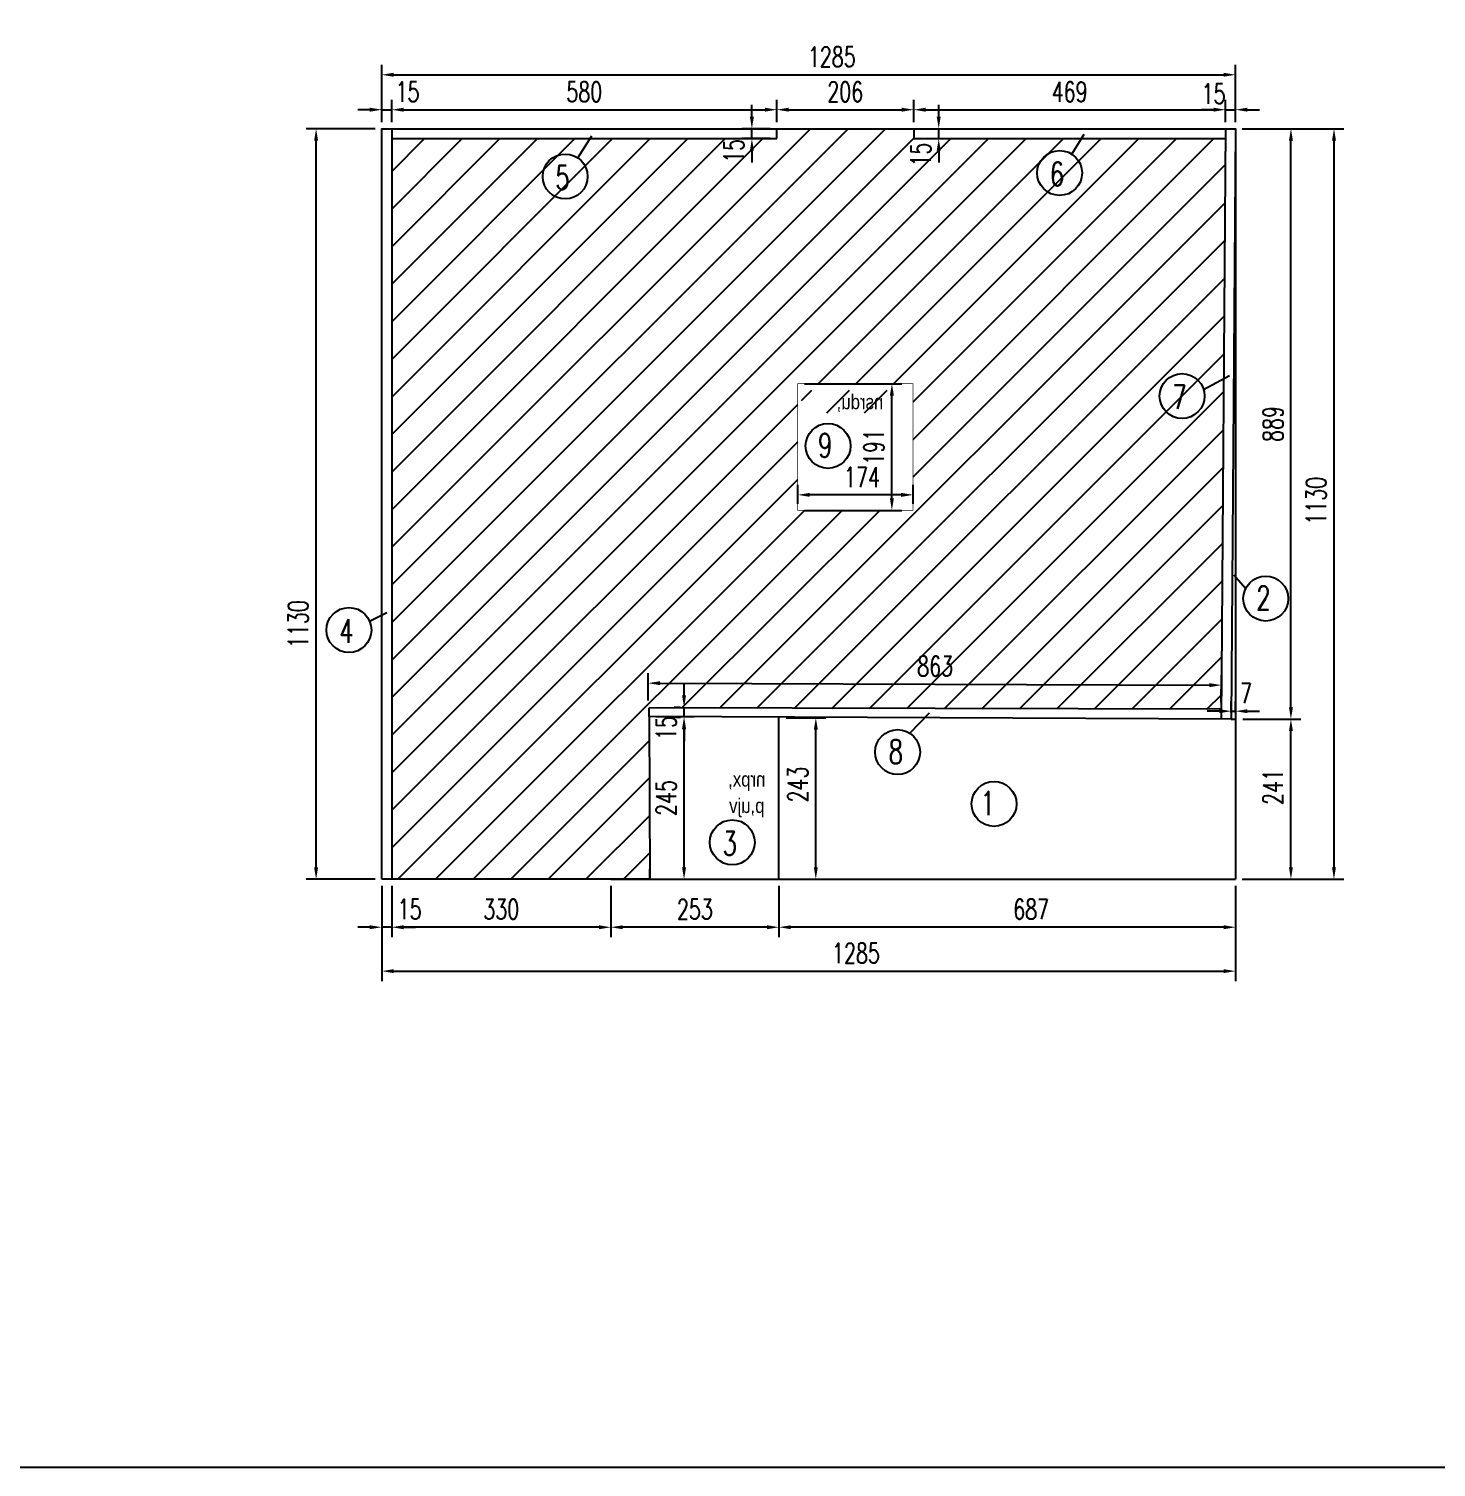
# Model space of a CAD drawing. Header units: millimetres. Extents: x -16827 to 578743, y -172057 to -159444.
# Drawn here: x -13246 to -11128, y -166481 to -164315 of the extents above; entities that cross this region are included whole.
import ezdxf
from ezdxf.enums import TextEntityAlignment as Align

# ---------------------------------------------------------------- set-up
doc = ezdxf.new("R2010")
doc.units = ezdxf.units.MM
doc.header["$LTSCALE"] = 50
doc.header["$MEASUREMENT"] = 0
doc.layers.get('0').update_dxf_attribs({"linetype": 'CONTINUOUS'})
doc.layers.get('DEFPOINTS').update_dxf_attribs({"linetype": 'CONTINUOUS'})
for name, color, linetype in [('$0$A-View 4', 8, 'CONTINUOUS'), ('A-Anno-Dim 100', 9, 'CONTINUOUS'), ('A-Anno-Text 100', 2, 'CONTINUOUS'), ('A-View 2', 2, 'CONTINUOUS'), ('CONT', 31, 'CONTINUOUS'), ('DIM', 53, 'CONTINUOUS'), ('Line', 7, 'CONTINUOUS')]:
    doc.layers.add(name, color=color, linetype=linetype)
doc.styles.add('Rom_Dim', font='ROMANS.shx', dxfattribs={"width": 0.7})
doc.styles.add('TECHNO_M', font='TECHNO_M.SHX')
doc.dimstyles.new('M250', dxfattribs={"dimtxt": 30, "dimasz": 18, "dimexe": 15, "dimexo": 10, "dimgap": 12, "dimtad": 1, "dimdec": 0, "dimrnd": 0.1, "dimdsep": 46, "dimtxsty": 'Rom_Dim', "dimblk2": 'OBLIQUE', "dimcen": 0, "dimdle": 5, "dimclrd": 256, "dimclre": 256, "dimclrt": 256, "dimadec": 0, "dimazin": 0, "dimtfac": 1, "dimtdec": 0, "dimtmove": 1, "dimatfit": 0, "dimfxl": 1, "dimtolj": 1, "dimlwd": -1, "dimlwe": -1, "dimarcsym": 0})

# ---------------------------------------------------------------- blocks, each defined once
blk = doc.blocks.new('*D132')
at = {"layer": 'A-Anno-Dim 100', "transparency": 16777216}
for p, q in [((-12724.8, -164465.2), (-12828.6, -164465.2)), ((-12813.6, -165577.2), (-12813.6, -164483.2)), ((-12724.8, -165595.2), (-12828.6, -165595.2))]:
    blk.add_line(p, q, dxfattribs=at)
for points in [[(-12816.6, -164483.2), (-12810.6, -164483.2), (-12813.6, -164465.2)], [(-12816.6, -165577.2), (-12810.6, -165577.2), (-12813.6, -165595.2)]]:
    blk.add_solid(points, dxfattribs=at)
at = {"layer": 'DEFPOINTS', "color": 0, "transparency": 16777216}
for p in [(-12813.6, -164465.2), (-12714.8, -164465.2), (-12714.8, -165595.2)]:
    blk.add_point(p, dxfattribs=at)
at = {"layer": 'A-Anno-Dim 100', "transparency": 16777216, "insert": (-12840.6, -165211.2), "char_height": 30, "attachment_point": 5, "rotation": 90, "style": 'Rom_Dim'}
blk.add_mtext('\\A1;1130', dxfattribs=at)
blk = doc.blocks.new('_OBLIQUE')
at = {"color": 0, "linetype": 'ByBlock'}
blk.add_line((-0.5, -0.5), (0.5, 0.5), dxfattribs=at)
blk = doc.blocks.new('*D133')
at = {"layer": 'A-Anno-Dim 100', "transparency": 16777216}
for p, q in [((-12714.8, -164455.2), (-12714.8, -164369)), ((-12696.8, -164384), (-11447.8, -164384)), ((-11429.8, -164455.2), (-11429.8, -164369))]:
    blk.add_line(p, q, dxfattribs=at)
for points in [[(-12696.8, -164381), (-12696.8, -164387), (-12714.8, -164384)], [(-11447.8, -164381), (-11447.8, -164387), (-11429.8, -164384)]]:
    blk.add_solid(points, dxfattribs=at)
at = {"layer": 'DEFPOINTS', "color": 0, "transparency": 16777216}
for p in [(-11429.8, -164384), (-12714.8, -164465.2), (-11429.8, -164465.2)]:
    blk.add_point(p, dxfattribs=at)
at = {"layer": 'A-Anno-Dim 100', "transparency": 16777216, "insert": (-12037.5, -164357), "char_height": 30, "attachment_point": 5, "style": 'Rom_Dim'}
blk.add_mtext('\\A1;1285', dxfattribs=at)
blk = doc.blocks.new('*D134')
at = {"layer": 'A-Anno-Dim 100', "transparency": 16777216}
for p, q in [((-12699.8, -164455.2), (-12699.8, -164421.6)), ((-12120.2, -164455.2), (-12120.2, -164421.6)), ((-12681.8, -164436.6), (-12138.2, -164436.6))]:
    blk.add_line(p, q, dxfattribs=at)
for points in [[(-12681.8, -164433.6), (-12681.8, -164439.6), (-12699.8, -164436.6)], [(-12138.2, -164433.6), (-12138.2, -164439.6), (-12120.2, -164436.6)]]:
    blk.add_solid(points, dxfattribs=at)
at = {"layer": 'DEFPOINTS', "color": 0, "transparency": 16777216}
for p in [(-12120.2, -164436.6), (-12699.8, -164465.2), (-12120.2, -164465.2)]:
    blk.add_point(p, dxfattribs=at)
at = {"layer": 'A-Anno-Dim 100', "transparency": 16777216, "insert": (-12410, -164409.6), "char_height": 30, "attachment_point": 5, "style": 'Rom_Dim'}
blk.add_mtext('\\A1;580', dxfattribs=at)
blk = doc.blocks.new('*D135')
at = {"layer": 'A-Anno-Dim 100', "transparency": 16777216}
for p, q in [((-12120.2, -164455.2), (-12120.2, -164421.6)), ((-11914.2, -164455.2), (-11914.2, -164421.6)), ((-12102.2, -164436.6), (-11932.2, -164436.6))]:
    blk.add_line(p, q, dxfattribs=at)
for points in [[(-12102.2, -164433.6), (-12102.2, -164439.6), (-12120.2, -164436.6)], [(-11932.2, -164433.6), (-11932.2, -164439.6), (-11914.2, -164436.6)]]:
    blk.add_solid(points, dxfattribs=at)
at = {"layer": 'DEFPOINTS', "color": 0, "transparency": 16777216}
for p in [(-11914.2, -164436.6), (-12120.2, -164465.2), (-11914.2, -164465.2)]:
    blk.add_point(p, dxfattribs=at)
at = {"layer": 'A-Anno-Dim 100', "transparency": 16777216, "insert": (-12017.2, -164409.6), "char_height": 30, "attachment_point": 5, "style": 'Rom_Dim'}
blk.add_mtext('\\A1;206', dxfattribs=at)
blk = doc.blocks.new('*D136')
at = {"layer": 'A-Anno-Dim 100', "transparency": 16777216}
for p, q in [((-11914.2, -164455.2), (-11914.2, -164421.6)), ((-11444.8, -164455.2), (-11444.8, -164421.6)), ((-11896.2, -164436.6), (-11462.8, -164436.6))]:
    blk.add_line(p, q, dxfattribs=at)
for points in [[(-11896.2, -164433.6), (-11896.2, -164439.6), (-11914.2, -164436.6)], [(-11462.8, -164433.6), (-11462.8, -164439.6), (-11444.8, -164436.6)]]:
    blk.add_solid(points, dxfattribs=at)
at = {"layer": 'DEFPOINTS', "color": 0, "transparency": 16777216}
for p in [(-11444.8, -164436.6), (-11914.2, -164465.2), (-11444.8, -164465.2)]:
    blk.add_point(p, dxfattribs=at)
at = {"layer": 'A-Anno-Dim 100', "transparency": 16777216, "insert": (-11679.5, -164409.6), "char_height": 30, "attachment_point": 5, "style": 'Rom_Dim'}
blk.add_mtext('\\A1;469', dxfattribs=at)
blk = doc.blocks.new('*D137')
at = {"layer": 'A-Anno-Dim 100', "transparency": 16777216}
for p, q in [((-11444.8, -164455.2), (-11444.8, -164421.6)), ((-11429.8, -164455.2), (-11429.8, -164421.6)), ((-11462.8, -164436.6), (-11480.8, -164436.6)), ((-11444.8, -164436.6), (-11429.8, -164436.6)), ((-11411.8, -164436.6), (-11393.8, -164436.6))]:
    blk.add_line(p, q, dxfattribs=at)
for points in [[(-11462.8, -164433.6), (-11462.8, -164439.6), (-11444.8, -164436.6)], [(-11411.8, -164433.6), (-11411.8, -164439.6), (-11429.8, -164436.6)]]:
    blk.add_solid(points, dxfattribs=at)
at = {"layer": 'DEFPOINTS', "color": 0, "transparency": 16777216}
for p in [(-11429.8, -164436.6), (-11444.8, -164465.2), (-11429.8, -164465.2)]:
    blk.add_point(p, dxfattribs=at)
at = {"layer": 'A-Anno-Dim 100', "transparency": 16777216, "insert": (-11462.8, -164412.6), "char_height": 30, "attachment_point": 5, "style": 'Rom_Dim'}
blk.add_mtext('\\A1;15', dxfattribs=at)
blk = doc.blocks.new('*D138')
at = {"layer": 'A-Anno-Dim 100', "transparency": 16777216}
for p, q in [((-11876.5, -164447.2), (-11876.5, -164429.2)), ((-11904.2, -164465.2), (-11861.5, -164465.2)), ((-11876.5, -164480.2), (-11876.5, -164465.2)), ((-11904.2, -164480.2), (-11861.5, -164480.2)), ((-11876.5, -164498.2), (-11876.5, -164516.2))]:
    blk.add_line(p, q, dxfattribs=at)
for points in [[(-11879.5, -164447.2), (-11873.5, -164447.2), (-11876.5, -164465.2)], [(-11879.5, -164498.2), (-11873.5, -164498.2), (-11876.5, -164480.2)]]:
    blk.add_solid(points, dxfattribs=at)
at = {"layer": 'DEFPOINTS', "color": 0, "transparency": 16777216}
for p in [(-11914.2, -164465.2), (-11876.5, -164465.2), (-11914.2, -164480.2)]:
    blk.add_point(p, dxfattribs=at)
at = {"layer": 'A-Anno-Dim 100', "transparency": 16777216, "insert": (-11903.5, -164504.2), "char_height": 30, "attachment_point": 5, "rotation": 90, "style": 'Rom_Dim'}
blk.add_mtext('\\A1;15', dxfattribs=at)
blk = doc.blocks.new('*D139')
at = {"layer": 'A-Anno-Dim 100', "transparency": 16777216}
for p, q in [((-12157.7, -164447.2), (-12157.7, -164429.2)), ((-12130.2, -164465.2), (-12172.7, -164465.2)), ((-12157.7, -164480.2), (-12157.7, -164465.2)), ((-12130.2, -164480.2), (-12172.7, -164480.2)), ((-12157.7, -164498.2), (-12157.7, -164516.2))]:
    blk.add_line(p, q, dxfattribs=at)
for points in [[(-12160.7, -164447.2), (-12154.7, -164447.2), (-12157.7, -164465.2)], [(-12160.7, -164498.2), (-12154.7, -164498.2), (-12157.7, -164480.2)]]:
    blk.add_solid(points, dxfattribs=at)
at = {"layer": 'DEFPOINTS', "color": 0, "transparency": 16777216}
for p in [(-12157.7, -164465.2), (-12120.2, -164465.2), (-12120.2, -164480.2)]:
    blk.add_point(p, dxfattribs=at)
at = {"layer": 'A-Anno-Dim 100', "transparency": 16777216, "insert": (-12184.7, -164498.7), "char_height": 30, "attachment_point": 5, "rotation": 90, "style": 'Rom_Dim'}
blk.add_mtext('\\A1;15', dxfattribs=at)
blk = doc.blocks.new('*D140')
at = {"layer": 'A-Anno-Dim 100', "transparency": 16777216}
for p, q in [((-12314, -165326.3), (-12313.8, -165285)), ((-11451.2, -165329.3), (-11451.1, -165288)), ((-12295.9, -165300.1), (-11469.1, -165303))]:
    blk.add_line(p, q, dxfattribs=at)
for points in [[(-12295.9, -165297.1), (-12295.9, -165303.1), (-12313.9, -165300)], [(-11469.1, -165300), (-11469.1, -165306), (-11451.1, -165303)]]:
    blk.add_solid(points, dxfattribs=at)
at = {"layer": 'DEFPOINTS', "color": 0, "transparency": 16777216}
for p in [(-11451.1, -165303), (-12314, -165336.3), (-11451.2, -165339.3)]:
    blk.add_point(p, dxfattribs=at)
at = {"layer": 'A-Anno-Dim 100', "transparency": 16777216, "insert": (-11881.9, -165274.5), "char_height": 30, "attachment_point": 5, "rotation": 359.8018, "style": 'Rom_Dim'}
blk.add_mtext('\\A1;863', dxfattribs=at)
blk = doc.blocks.new('*D141')
at = {"layer": 'A-Anno-Dim 100', "transparency": 16777216}
for p, q in [((-12259.8, -165318.5), (-12259.8, -165300.5)), ((-12265.4, -165336.5), (-12274.8, -165336.5)), ((-12259.8, -165351.5), (-12259.8, -165336.5)), ((-12265.4, -165351.5), (-12274.8, -165351.5)), ((-12259.8, -165369.5), (-12259.8, -165387.5))]:
    blk.add_line(p, q, dxfattribs=at)
for points in [[(-12262.8, -165318.5), (-12256.8, -165318.5), (-12259.8, -165336.5)], [(-12262.8, -165369.5), (-12256.8, -165369.5), (-12259.8, -165351.5)]]:
    blk.add_solid(points, dxfattribs=at)
at = {"layer": 'DEFPOINTS', "color": 0, "transparency": 16777216}
for p in [(-12259.8, -165336.5), (-12255.4, -165336.5), (-12255.4, -165351.5)]:
    blk.add_point(p, dxfattribs=at)
at = {"layer": 'A-Anno-Dim 100', "transparency": 16777216, "insert": (-12286.8, -165367.6), "char_height": 30, "attachment_point": 5, "rotation": 90, "style": 'Rom_Dim'}
blk.add_mtext('\\A1;15', dxfattribs=at)
blk = doc.blocks.new('*D142')
at = {"layer": 'A-Anno-Dim 100', "transparency": 16777216}
for p, q in [((-12106.2, -165352), (-12046.5, -165352)), ((-12061.5, -165577.2), (-12061.5, -165370)), ((-12107.1, -165595.2), (-12046.5, -165595.2))]:
    blk.add_line(p, q, dxfattribs=at)
for points in [[(-12064.5, -165370), (-12058.5, -165370), (-12061.5, -165352)], [(-12064.5, -165577.2), (-12058.5, -165577.2), (-12061.5, -165595.2)]]:
    blk.add_solid(points, dxfattribs=at)
at = {"layer": 'DEFPOINTS', "color": 0, "transparency": 16777216}
for p in [(-12116.2, -165352), (-12061.5, -165352), (-12117.1, -165595.2)]:
    blk.add_point(p, dxfattribs=at)
at = {"layer": 'A-Anno-Dim 100', "transparency": 16777216, "insert": (-12088.5, -165452.6), "char_height": 30, "attachment_point": 5, "rotation": 90, "style": 'Rom_Dim'}
blk.add_mtext('\\A1;243', dxfattribs=at)
blk = doc.blocks.new('*D143')
at = {"layer": 'A-Anno-Dim 100', "transparency": 16777216}
for p, q in [((-11418.9, -165354.3), (-11331.4, -165354.3)), ((-11346.4, -165577.2), (-11346.4, -165372.3)), ((-11419.8, -165595.2), (-11331.4, -165595.2))]:
    blk.add_line(p, q, dxfattribs=at)
for points in [[(-11349.4, -165372.3), (-11343.4, -165372.3), (-11346.4, -165354.3)], [(-11349.4, -165577.2), (-11343.4, -165577.2), (-11346.4, -165595.2)]]:
    blk.add_solid(points, dxfattribs=at)
at = {"layer": 'DEFPOINTS', "color": 0, "transparency": 16777216}
for p in [(-11428.9, -165354.3), (-11346.4, -165354.3), (-11429.8, -165595.2)]:
    blk.add_point(p, dxfattribs=at)
at = {"layer": 'A-Anno-Dim 100', "transparency": 16777216, "insert": (-11373.4, -165456.4), "char_height": 30, "attachment_point": 5, "rotation": 90, "style": 'Rom_Dim'}
blk.add_mtext('\\A1;241', dxfattribs=at)
blk = doc.blocks.new('*D144')
at = {"layer": 'A-Anno-Dim 100', "transparency": 16777216}
for p, q in [((-11419.8, -164465.2), (-11331.4, -164465.2)), ((-11346.4, -165336.3), (-11346.4, -164483.2)), ((-11418.9, -165354.3), (-11331.4, -165354.3))]:
    blk.add_line(p, q, dxfattribs=at)
for points in [[(-11349.4, -164483.2), (-11343.4, -164483.2), (-11346.4, -164465.2)], [(-11349.4, -165336.3), (-11343.4, -165336.3), (-11346.4, -165354.3)]]:
    blk.add_solid(points, dxfattribs=at)
at = {"layer": 'DEFPOINTS', "color": 0, "transparency": 16777216}
for p in [(-11429.8, -164465.2), (-11346.4, -164465.2), (-11428.9, -165354.3)]:
    blk.add_point(p, dxfattribs=at)
at = {"layer": 'A-Anno-Dim 100', "transparency": 16777216, "insert": (-11373.4, -164909.8), "char_height": 30, "attachment_point": 5, "rotation": 90, "style": 'Rom_Dim'}
blk.add_mtext('\\A1;889', dxfattribs=at)
blk = doc.blocks.new('*D145')
at = {"layer": 'A-Anno-Dim 100', "transparency": 16777216}
for p, q in [((-11365.6, -164465.2), (-11266.6, -164465.2)), ((-11281.6, -164483.2), (-11281.6, -165577.2)), ((-11365.6, -165595.2), (-11266.6, -165595.2))]:
    blk.add_line(p, q, dxfattribs=at)
for points in [[(-11284.6, -164483.2), (-11278.6, -164483.2), (-11281.6, -164465.2)], [(-11284.6, -165577.2), (-11278.6, -165577.2), (-11281.6, -165595.2)]]:
    blk.add_solid(points, dxfattribs=at)
at = {"layer": 'DEFPOINTS', "color": 0, "transparency": 16777216}
for p in [(-11375.6, -164465.2), (-11375.6, -165595.2), (-11281.6, -165595.2)]:
    blk.add_point(p, dxfattribs=at)
at = {"layer": 'A-Anno-Dim 100', "transparency": 16777216, "insert": (-11308.6, -165025.4), "char_height": 30, "attachment_point": 5, "rotation": 90, "style": 'Rom_Dim'}
blk.add_mtext('\\A1;1130', dxfattribs=at)
blk = doc.blocks.new('*D146')
at = {"layer": 'A-Anno-Dim 100', "transparency": 16777216}
for p, q in [((-12117.1, -165605.3), (-12117.1, -165682.5)), ((-11429.8, -165605.2), (-11429.8, -165682.5)), ((-11447.8, -165667.5), (-12099.1, -165667.5))]:
    blk.add_line(p, q, dxfattribs=at)
for points in [[(-12099.1, -165664.5), (-12099.1, -165670.5), (-12117.1, -165667.5)], [(-11447.8, -165664.5), (-11447.8, -165670.5), (-11429.8, -165667.5)]]:
    blk.add_solid(points, dxfattribs=at)
at = {"layer": 'DEFPOINTS', "color": 0, "transparency": 16777216}
for p in [(-12117.1, -165595.3), (-11429.8, -165595.2), (-12117.1, -165667.5)]:
    blk.add_point(p, dxfattribs=at)
at = {"layer": 'A-Anno-Dim 100', "transparency": 16777216, "insert": (-11737.4, -165640.5), "char_height": 30, "attachment_point": 5, "style": 'Rom_Dim'}
blk.add_mtext('\\A1;687', dxfattribs=at)
blk = doc.blocks.new('*D147')
at = {"layer": 'A-Anno-Dim 100', "transparency": 16777216}
for p, q in [((-12370, -165605.2), (-12370, -165682.5)), ((-12117.1, -165605.3), (-12117.1, -165682.5)), ((-12135.1, -165667.5), (-12352, -165667.5))]:
    blk.add_line(p, q, dxfattribs=at)
for points in [[(-12352, -165664.5), (-12352, -165670.5), (-12370, -165667.5)], [(-12135.1, -165664.5), (-12135.1, -165670.5), (-12117.1, -165667.5)]]:
    blk.add_solid(points, dxfattribs=at)
at = {"layer": 'DEFPOINTS', "color": 0, "transparency": 16777216}
for p in [(-12370, -165595.2), (-12117.1, -165595.3), (-12370, -165667.5)]:
    blk.add_point(p, dxfattribs=at)
at = {"layer": 'A-Anno-Dim 100', "transparency": 16777216, "insert": (-12243.5, -165640.5), "char_height": 30, "attachment_point": 5, "style": 'Rom_Dim'}
blk.add_mtext('\\A1;253', dxfattribs=at)
blk = doc.blocks.new('*D148')
at = {"layer": 'A-Anno-Dim 100', "transparency": 16777216}
for p, q in [((-12699.8, -165605.2), (-12699.8, -165682.5)), ((-12370, -165605.2), (-12370, -165682.5)), ((-12388, -165667.5), (-12681.8, -165667.5))]:
    blk.add_line(p, q, dxfattribs=at)
for points in [[(-12681.8, -165664.5), (-12681.8, -165670.5), (-12699.8, -165667.5)], [(-12388, -165664.5), (-12388, -165670.5), (-12370, -165667.5)]]:
    blk.add_solid(points, dxfattribs=at)
at = {"layer": 'DEFPOINTS', "color": 0, "transparency": 16777216}
for p in [(-12699.8, -165595.2), (-12370, -165595.2), (-12699.8, -165667.5)]:
    blk.add_point(p, dxfattribs=at)
at = {"layer": 'A-Anno-Dim 100', "transparency": 16777216, "insert": (-12534.9, -165640.5), "char_height": 30, "attachment_point": 5, "style": 'Rom_Dim'}
blk.add_mtext('\\A1;330', dxfattribs=at)
blk = doc.blocks.new('*D149')
at = {"layer": 'A-Anno-Dim 100', "transparency": 16777216}
for p, q in [((-12714.8, -165605.2), (-12714.8, -165682.5)), ((-12699.8, -165605.2), (-12699.8, -165682.5)), ((-12732.8, -165667.5), (-12750.8, -165667.5)), ((-12699.8, -165667.5), (-12714.8, -165667.5)), ((-12681.8, -165667.5), (-12663.8, -165667.5))]:
    blk.add_line(p, q, dxfattribs=at)
for points in [[(-12732.8, -165664.5), (-12732.8, -165670.5), (-12714.8, -165667.5)], [(-12681.8, -165664.5), (-12681.8, -165670.5), (-12699.8, -165667.5)]]:
    blk.add_solid(points, dxfattribs=at)
at = {"layer": 'DEFPOINTS', "color": 0, "transparency": 16777216}
for p in [(-12714.8, -165595.2), (-12699.8, -165595.2), (-12714.8, -165667.5)]:
    blk.add_point(p, dxfattribs=at)
at = {"layer": 'A-Anno-Dim 100', "transparency": 16777216, "insert": (-12672.8, -165640.5), "char_height": 30, "attachment_point": 5, "style": 'Rom_Dim'}
blk.add_mtext('\\A1;15', dxfattribs=at)
blk = doc.blocks.new('*D150')
at = {"layer": 'A-Anno-Dim 100', "transparency": 16777216}
for p, q in [((-12714.8, -165633.6), (-12714.8, -165748.6)), ((-11429.8, -165653.8), (-11429.8, -165748.6)), ((-12696.8, -165733.6), (-11447.8, -165733.6))]:
    blk.add_line(p, q, dxfattribs=at)
for points in [[(-12696.8, -165730.6), (-12696.8, -165736.6), (-12714.8, -165733.6)], [(-11447.8, -165730.6), (-11447.8, -165736.6), (-11429.8, -165733.6)]]:
    blk.add_solid(points, dxfattribs=at)
at = {"layer": 'DEFPOINTS', "color": 0, "transparency": 16777216}
for p in [(-12714.8, -165623.6), (-11429.8, -165643.8), (-11429.8, -165733.6)]:
    blk.add_point(p, dxfattribs=at)
at = {"layer": 'A-Anno-Dim 100', "transparency": 16777216, "insert": (-12001.1, -165706.6), "char_height": 30, "attachment_point": 5, "style": 'Rom_Dim'}
blk.add_mtext('\\A1;1285', dxfattribs=at)
blk = doc.blocks.new('*D151')
at = {"layer": 'A-Anno-Dim 100', "transparency": 16777216}
for p, q in [((-12302.2, -165350.4), (-12244.8, -165350.4)), ((-12259.8, -165577.2), (-12259.8, -165368.4)), ((-12301.1, -165595.2), (-12244.8, -165595.2))]:
    blk.add_line(p, q, dxfattribs=at)
for points in [[(-12262.8, -165368.4), (-12256.8, -165368.4), (-12259.8, -165350.4)], [(-12262.8, -165577.2), (-12256.8, -165577.2), (-12259.8, -165595.2)]]:
    blk.add_solid(points, dxfattribs=at)
at = {"layer": 'DEFPOINTS', "color": 0, "transparency": 16777216}
for p in [(-12312.2, -165350.4), (-12259.8, -165350.4), (-12311.1, -165595.2)]:
    blk.add_point(p, dxfattribs=at)
at = {"layer": 'A-Anno-Dim 100', "transparency": 16777216, "insert": (-12286.8, -165472.8), "char_height": 30, "attachment_point": 5, "rotation": 90, "style": 'Rom_Dim'}
blk.add_mtext('\\A1;245', dxfattribs=at)
blk = doc.blocks.new('*D152')
at = {"layer": 'A-Anno-Dim 100', "transparency": 16777216}
for p, q in [((-11436.3, -165344.3), (-11436.3, -165327.2)), ((-11429.8, -165344.3), (-11429.8, -165327.2)), ((-11454.3, -165342.2), (-11472.3, -165342.2)), ((-11436.3, -165342.2), (-11429.8, -165342.2)), ((-11411.8, -165342.2), (-11393.8, -165342.2))]:
    blk.add_line(p, q, dxfattribs=at)
for points in [[(-11454.3, -165339.2), (-11454.3, -165345.2), (-11436.3, -165342.2)], [(-11411.8, -165339.2), (-11411.8, -165345.2), (-11429.8, -165342.2)]]:
    blk.add_solid(points, dxfattribs=at)
at = {"layer": 'DEFPOINTS', "color": 0, "transparency": 16777216}
for p in [(-11436.3, -165354.3), (-11429.8, -165342.2), (-11429.8, -165354.3)]:
    blk.add_point(p, dxfattribs=at)
at = {"layer": 'A-Anno-Dim 100', "transparency": 16777216, "insert": (-11414, -165315.2), "char_height": 30, "attachment_point": 5, "style": 'Rom_Dim'}
blk.add_mtext('\\A1;7', dxfattribs=at)
blk = doc.blocks.new('*D226')
at = {"layer": 'A-Anno-Dim 100', "transparency": 16777216}
for p, q in [((-12714.8, -164455.2), (-12714.8, -164421.6)), ((-12699.8, -164455.2), (-12699.8, -164421.6)), ((-12732.8, -164436.6), (-12750.8, -164436.6)), ((-12714.8, -164436.6), (-12699.8, -164436.6)), ((-12681.8, -164436.6), (-12663.8, -164436.6))]:
    blk.add_line(p, q, dxfattribs=at)
for points in [[(-12732.8, -164433.6), (-12732.8, -164439.6), (-12714.8, -164436.6)], [(-12681.8, -164433.6), (-12681.8, -164439.6), (-12699.8, -164436.6)]]:
    blk.add_solid(points, dxfattribs=at)
at = {"layer": 'DEFPOINTS', "color": 0, "transparency": 16777216}
for p in [(-12699.8, -164436.6), (-12714.8, -164465.2), (-12699.8, -164465.2)]:
    blk.add_point(p, dxfattribs=at)
at = {"layer": 'A-Anno-Dim 100', "transparency": 16777216, "insert": (-12676, -164409.6), "char_height": 30, "attachment_point": 5, "style": 'Rom_Dim'}
blk.add_mtext('\\A1;15', dxfattribs=at)
blk = doc.blocks.new('*D228')
at = {"layer": 'A-Anno-Dim 100', "transparency": 16777216}
for p, q in [((-12078.7, -164849.1), (-11932, -164849.1)), ((-11947, -165021.9), (-11947, -164867.1)), ((-12078.7, -165039.9), (-11932, -165039.9))]:
    blk.add_line(p, q, dxfattribs=at)
for points in [[(-11950, -164867.1), (-11944, -164867.1), (-11947, -164849.1)], [(-11950, -165021.9), (-11944, -165021.9), (-11947, -165039.9)]]:
    blk.add_solid(points, dxfattribs=at)
at = {"layer": 'DEFPOINTS', "color": 0, "transparency": 16777216}
for p in [(-12088.7, -164849.1), (-11947, -164849.1), (-12088.7, -165039.9)]:
    blk.add_point(p, dxfattribs=at)
at = {"layer": 'A-Anno-Dim 100', "transparency": 16777216, "insert": (-11974, -164944.5), "char_height": 30, "attachment_point": 5, "rotation": 90, "style": 'Rom_Dim'}
blk.add_mtext('\\A1;191', dxfattribs=at)
blk = doc.blocks.new('*D229')
at = {"layer": 'A-Anno-Dim 100', "transparency": 16777216}
for p, q in [((-12088.7, -165029.9), (-12088.7, -165001.5)), ((-11915.1, -165029.8), (-11915.1, -165001.5)), ((-11933.1, -165016.5), (-12070.7, -165016.5))]:
    blk.add_line(p, q, dxfattribs=at)
for points in [[(-12070.7, -165013.5), (-12070.7, -165019.5), (-12088.7, -165016.5)], [(-11933.1, -165013.5), (-11933.1, -165019.5), (-11915.1, -165016.5)]]:
    blk.add_solid(points, dxfattribs=at)
at = {"layer": 'DEFPOINTS', "color": 0, "transparency": 16777216}
for p in [(-12088.7, -165016.5), (-12088.7, -165039.9), (-11915.1, -165039.8)]:
    blk.add_point(p, dxfattribs=at)
at = {"layer": 'A-Anno-Dim 100', "transparency": 16777216, "insert": (-11992, -164990), "char_height": 30, "attachment_point": 5, "style": 'Rom_Dim'}
blk.add_mtext('\\A1;174', dxfattribs=at)

msp = doc.modelspace()

# ---------------------------------------------------------------- hatches: boundary and pattern name
at = {"layer": '$0$A-View 4'}
h = msp.add_hatch(dxfattribs=at)
h.set_pattern_fill('_USER', color=256, scale=40, angle=45, style=0, pattern_type=0)
h.set_pattern_definition([(45, (0, 0), (-28.284271, 28.284271), [])])
h.paths.add_polyline_path([(-11444.9, -164480.2), (-11914.2, -164480.2), (-11914.2, -164465.2), (-12120.2, -164465.2), (-12120.2, -164480.2), (-12699.8, -164480.2), (-12699.8, -165595.2), (-12311.1, -165595.2), (-12311.1, -165580.2), (-12312.2, -165350.2), (-12312.3, -165337.3), (-11451.2, -165339.3)])
h.paths.add_polyline_path([(-11915.1, -164848.9), (-11915.1, -164944.3), (-11915.1, -165039.8), (-12088.7, -165039.9), (-12088.7, -164849.1)], flags=16)
h.paths.add_polyline_path([(-11953.6, -164893.2), (-12083, -164893.2), (-12083, -164859.1), (-11953.6, -164859.1)], flags=0)

# ---------------------------------------------------------------- linework, layer by layer
at = {"layer": 'A-Anno-Text 100'}
for p, q in [((-12419.9, -164509), (-12398.7, -164475.8)), ((-11676.2, -164503.6), (-11657.4, -164473.2)), ((-11477.9, -164857.7), (-11438.8, -164836.9)), ((-11414.6, -165157.6), (-11432.5, -165137.2)), ((-12733, -165206.9), (-12707.1, -165193.4)), ((-11920.2, -165375.3), (-11890.4, -165344.5))]:
    msp.add_line(p, q, dxfattribs=at)
for centre in [(-12438.7, -164537.1), (-11694.5, -164531.9), (-11510.2, -164867.7), (-12043.1, -164942.9), (-11384.3, -165172.7), (-12764.2, -165220), (-11938.4, -165403.8), (-11793.3, -165481.8), (-12187.2, -165539.7)]:
    msp.add_circle(centre, 33.8, dxfattribs=at)
at = {"layer": 'A-View 2'}
msp.add_lwpolyline([(-12714.8, -165595.2), (-12714.6, -165067.2), (-12714.6, -165055.7), (-12714.8, -164465.2), (-11429.8, -164465.2), (-11436.3, -165354.3), (-12312.2, -165350.2), (-12311.1, -165595.2)], close=True, dxfattribs=at)
at = {"layer": 'A-View 2', "const_width": 1}
msp.add_lwpolyline([(-11915.1, -165039.8), (-11915.1, -164944.3), (-11915.1, -164848.9), (-12088.7, -164849.1), (-12088.7, -164944.5), (-12088.7, -165040)], close=True, dxfattribs=at)
at = {"layer": 'A-View 2'}
msp.add_lwpolyline([(-12370, -165595.2), (-12117.1, -165595.2), (-12117.1, -165566.1), (-12117.1, -165352.1)], dxfattribs=at)
at = {"layer": 'DIM'}
msp.add_lwpolyline([(-16464.7, -166480.6), (-8922, -166480.6), (-8922, -159443.8), (-16464.7, -159443.8)], close=True, dxfattribs=at)
at = {"layer": 'Line'}
for p, q in [((-12699.8, -164465.2), (-12699.8, -165595.2)), ((-12120.2, -164480.2), (-12120.2, -164465.2)), ((-11914.2, -164465), (-11914.2, -164480.2)), ((-11444.8, -164465.1), (-11451.3, -165354.3)), ((-11429.8, -164465.2), (-11429.8, -165595.2)), ((-12699.8, -164480.2), (-12120.2, -164480.2)), ((-11914.2, -164480.2), (-11444.9, -164480.2)), ((-11451.2, -165339.3), (-12312.3, -165337.3)), ((-12312.2, -165350.2), (-12312.3, -165337.3)), ((-11436.3, -165354.3), (-11429.8, -165354.3)), ((-12714.8, -165595.2), (-12714.8, -165580.2)), ((-12311.1, -165595.2), (-12311.1, -165580.2)), ((-12117.1, -165595.2), (-11429.8, -165595.2))]:
    msp.add_line(p, q, dxfattribs=at)

# ---------------------------------------------------------------- texts
at = {"layer": 'A-Anno-Text 100', "style": 'Rom_Dim', "width": 0.7}
for s, p in [('5', (-12431.8, -164556.6)), ('6', (-11687.7, -164551.4)), ('7', (-11503.3, -164887.2)), ('9', (-12036.7, -164960)), ('2', (-11377, -165189.8)), ('4', (-12757.3, -165239.5)), ('8', (-11930.4, -165421.1)), ('1', (-11792.1, -165498.9)), ('3', (-12180.3, -165559.2))]:
    msp.add_text(s, height=35.9, dxfattribs=at).set_placement(p, align=Align.RIGHT)
at = {"layer": 'CONT', "style": 'TECHNO_M', "text_generation_flag": 2}
for s, p in [('nsrdu,', (-11960, -164887.5)), ('nrpx,', (-12137.4, -165455.7)), ('p,ujv', (-12138.7, -165495.5))]:
    msp.add_text(s, height=22, dxfattribs=at).set_placement(p)

# ---------------------------------------------------------------- dimensions: what is measured, and where the dimension line sits
at = {"layer": 'A-Anno-Dim 100'}
for base, p1, p2, picture, middle in [((-11429.8, -164384), (-12714.8, -164465.2), (-11429.8, -164465.2), '*D133', (-12037.5, -164384)), ((-12699.8, -164436.6), (-12714.8, -164465.2), (-12699.8, -164465.2), '*D226', (-12676, -164436.6)), ((-11429.8, -164436.6), (-11444.8, -164465.2), (-11429.8, -164465.2), '*D137', (-11462.8, -164439.6)), ((-11429.7782, -165342.1928), (-11436.3463, -165354.3225), (-11429.7782, -165354.3225), '*D152', (-11414.0258, -165342.1928)), ((-12714.8, -165667.5), (-12699.8, -165595.2), (-12714.8, -165595.2), '*D149', (-12672.8, -165667.5)), ((-12117.1, -165667.5), (-11429.8, -165595.2), (-12117.1, -165595.3), '*D146', (-11737.4, -165667.5)), ((-11429.8, -165733.6), (-12714.8, -165623.6), (-11429.8, -165643.8), '*D150', (-12001.1, -165733.6))]:
    dim = msp.add_linear_dim(base=base, p1=p1, p2=p2, dimstyle='M250', dxfattribs=at)
    dim.commit()
    dim.dimension.update_dxf_attribs({"geometry": picture, "text_midpoint": middle, "dimtype": 160})
for base, p1, p2, picture, middle in [((-12120.2, -164436.6), (-12699.8, -164465.2), (-12120.2, -164465.2), '*D134', (-12410, -164409.6)), ((-11914.2, -164436.6), (-12120.2, -164465.2), (-11914.2, -164465.2), '*D135', (-12017.2, -164409.6)), ((-11444.8, -164436.6), (-11914.2, -164465.2), (-11444.8, -164465.2), '*D136', (-11679.5, -164409.6)), ((-12699.8, -165667.5), (-12370, -165595.2), (-12699.8, -165595.2), '*D148', (-12534.9, -165640.5)), ((-12370, -165667.5), (-12117.1, -165595.3), (-12370, -165595.2), '*D147', (-12243.5, -165640.5))]:
    dim = msp.add_linear_dim(base=base, p1=p1, p2=p2, dimstyle='M250', dxfattribs=at)
    dim.commit()
    dim.dimension.update_dxf_attribs({"geometry": picture, "text_midpoint": middle})
for base, p1, p2, angle, picture, middle, dimtype in [((-12157.7, -164465.2), (-12120.2, -164480.2), (-12120.2, -164465.2), 90, '*D139', (-12157.7, -164498.7), 160), ((-11876.5, -164465.2), (-11914.2, -164480.2), (-11914.2, -164465.2), 90, '*D138', (-11876.5, -164504.2), 160), ((-12813.6, -164465.2), (-12714.8, -165595.2), (-12714.8, -164465.2), 90, '*D132', (-12813.6, -165211.2), 160), ((-11281.6, -165595.2), (-11375.6, -164465.2), (-11375.6, -165595.2), 90, '*D145', (-11281.6, -165025.4), 160), ((-11947, -164849.1), (-12088.7, -165039.9), (-12088.7, -164849.1), 90, '*D228', (-11947, -164944.5), 160), ((-12088.7, -165016.5), (-11915.1, -165039.8), (-12088.7, -165039.9), 180, '*D229', (-11992, -165017), 160), ((-11451.1, -165303), (-12314, -165336.3), (-11451.2, -165339.3), 359.8018, '*D140', (-11882, -165301.5), 161), ((-12259.8, -165336.5), (-12255.4, -165351.5), (-12255.4, -165336.5), 90, '*D141', (-12259.8, -165367.6), 160), ((-12259.8, -165350.4), (-12311.1, -165595.2), (-12312.2, -165350.4), 90, '*D151', (-12259.8, -165472.8), 160), ((-12061.5, -165352), (-12117.1, -165595.2), (-12116.2, -165352), 90, '*D142', (-12061.5, -165452.6), 160), ((-11346.4, -165354.3), (-11429.8, -165595.2), (-11428.9, -165354.3), 90, '*D143', (-11346.4, -165456.4), 160)]:
    dim = msp.add_linear_dim(base=base, p1=p1, p2=p2, angle=angle, dimstyle='M250', dxfattribs=at)
    dim.commit()
    dim.dimension.update_dxf_attribs({"geometry": picture, "text_midpoint": middle, "dimtype": dimtype})
dim = msp.add_linear_dim(base=(-11346.4, -164465.2), p1=(-11428.9, -165354.3), p2=(-11429.8, -164465.2), angle=90, dimstyle='M250', dxfattribs=at)
dim.commit()
dim.dimension.update_dxf_attribs({"geometry": '*D144', "text_midpoint": (-11373.4, -164909.8)})

doc.saveas('drawing.dxf')
